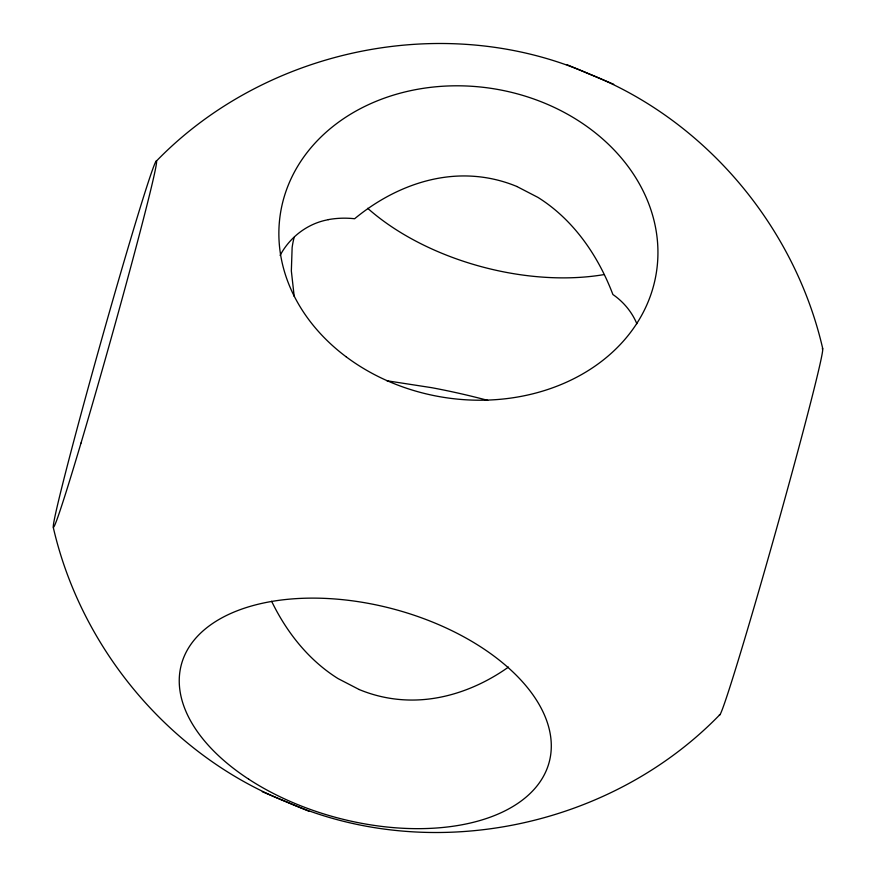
<?xml version="1.0" encoding="UTF-8"?>
<svg xmlns="http://www.w3.org/2000/svg" width="876" height="876" viewBox="0 0 876 876"><rect width="100%" height="100%" fill="white"/><g stroke="black" fill="none" stroke-linecap="round" stroke-linejoin="round"><path stroke-width="1.31" d="M280.101 255.42C289.814 237.078 307.826 223.292 328.369 219.69M156.07 161.414C265.527 48.355 444.877 10.884 589.428 74.044C705.717 120.45 794.861 226.928 822.761 348.747M719.93 714.586C610.473 827.645 431.123 865.116 286.572 801.956C170.283 755.55 81.139 649.072 53.239 527.253M508.496 667.074C478.373 688.459 441.592 701.95 404.318 699.836A135.331 132.988 27.8 0 1 359.127 689.511M386.907 380.764L431.715 387.685A136.108 24.386 12.4 0 1 487.724 400.376M613.715 84.282L566.838 64.627M262.285 791.718L309.162 811.373M516.873 186.5L537.941 197.396A151.778 149.139 27.8 0 1 553.271 208.357C574.492 225.548 591.07 247.974 603.203 272.326A245.389 241.13 27.8 0 1 612.893 294.511C623.405 301.749 631.924 311.922 636.852 323.726M359.127 689.5L338.059 678.604A150.672 148.055 27.8 0 1 325.675 669.976C302.351 651.963 284.382 627.676 271.615 601.254M294.205 296.46L291.347 270.947L292.135 247.569A134.608 56.294 65.9 0 1 294.205 237.276M328.347 219.613A247.021 145.964 74.5 0 1 354.627 218.737C387.225 191.8 428.813 173.733 471.682 176.164A135.331 132.988 27.8 0 1 516.873 186.489M822.246 348.856A190.278 4.435 -74.3 0 1 775.994 530.67A190.278 4.435 -74.3 0 1 719.426 714.696M603.947 274.604A190.278 108.109 14.8 0 1 367.668 208.28M345.965 356.663A190.278 156.311 8.9 0 0 654.93 280.2A190.278 156.311 8.9 0 0 404.34 92.111A190.278 156.311 8.9 0 0 345.965 356.663M81.008 443.059A190.278 4.435 -74.3 0 0 156.574 161.304A190.278 4.435 -74.3 0 0 77.143 428.474A190.278 4.435 -74.3 0 0 81.008 443.059M248.762 779.213A190.278 108.109 14.8 0 0 549.121 762.416A190.278 108.109 14.8 0 0 297.939 598.527A190.278 108.109 14.8 0 0 248.762 779.213"/></g></svg>
